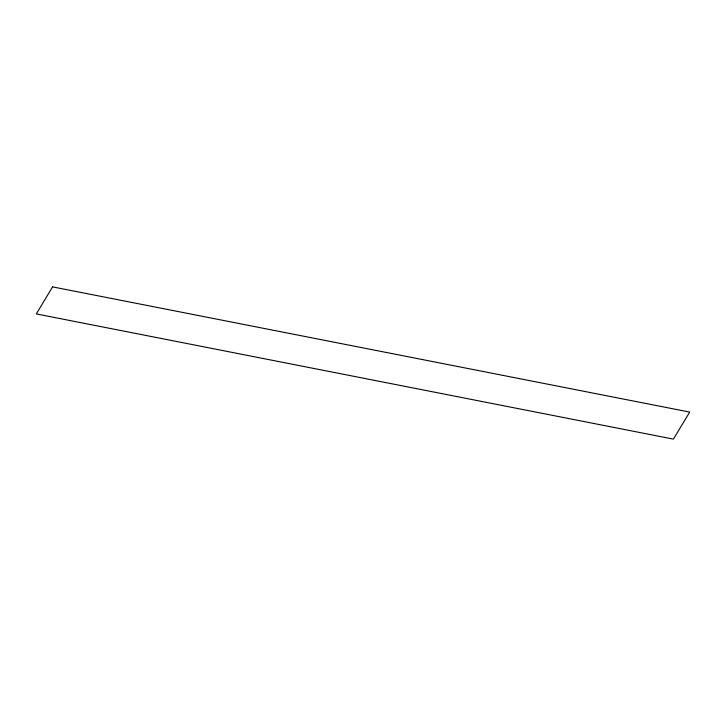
<?xml version="1.0" encoding="UTF-8"?>
<svg xmlns="http://www.w3.org/2000/svg" width="726" height="726" viewBox="0 0 726 726"><rect width="100%" height="100%" fill="white"/><g stroke="black" fill="none" stroke-linecap="round" stroke-linejoin="round"><path stroke-width="1.09" d="M52.59 286.879L36.3 313.913L673.41 439.121L689.7 412.087L52.59 286.879"/></g></svg>
